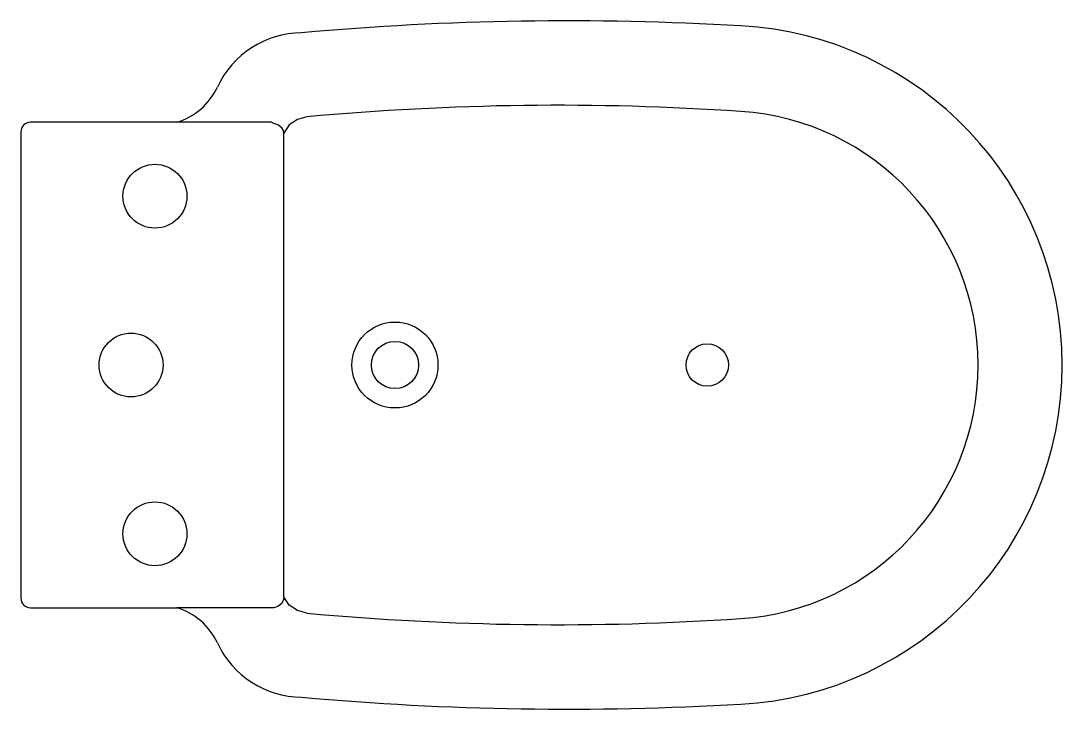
# Model space of a CAD drawing. Header units: millimetres. Extents: x -2981.162 to -2980.617, y 2968.651 to 2969.011.
import ezdxf

# ---------------------------------------------------------------- set-up
doc = ezdxf.new("R2010")
doc.units = ezdxf.units.MM
doc.header["$LTSCALE"] = 10
doc.layers.add('banheiro_louças', color=2, linetype='Continuous')

msp = doc.modelspace()

# ---------------------------------------------------------------- linework, layer by layer
at = {"layer": 'banheiro_louças'}
for p, q in [((-2981.161903163475, 2968.953140907892), (-2981.161903163475, 2968.709096565848)), ((-2981.080296740751, 2968.958140907892), (-2981.156903163474, 2968.958140907892)), ((-2981.024236676445, 2968.709773534385), (-2981.024236676445, 2968.952463939355)), ((-2981.156903163474, 2968.704096565848), (-2981.080296740751, 2968.704096565848))]:
    msp.add_line(p, q, dxfattribs=at)
for points in [[(-2981.012173118304, 2968.960979392161), (-2981.012173118304, 2968.960979392161), (-2981.017140465774, 2968.959560150026), (-2981.021398192177, 2968.956721665758), (-2981.024236676445, 2968.952463939355)], [(-2981.024236676445, 2968.952463939355), (-2981.024236676445, 2968.952463939355), (-2981.024515494949, 2968.953883181489), (-2981.025225116016, 2968.955302423623), (-2981.027353979218, 2968.956721665758), (-2981.029482842419, 2968.957431286825), (-2981.030902084554, 2968.958140907892), (-2981.080296740751, 2968.958140907892)], [(-2981.024236676445, 2968.709773534385), (-2981.024236676445, 2968.709773534385), (-2981.024515494949, 2968.708354292251), (-2981.025225116016, 2968.706225429049), (-2981.027353979218, 2968.704806186915), (-2981.029482842419, 2968.704096565848), (-2981.030902084554, 2968.704096565848), (-2981.080296740751, 2968.704096565848)], [(-2981.012173118304, 2968.701258081579), (-2981.012173118304, 2968.701258081579), (-2981.017140465774, 2968.702677323714), (-2981.021398192177, 2968.705515807982), (-2981.024236676445, 2968.709773534385)]]:
    msp.add_lwpolyline(points, dxfattribs=at)
for centre in [(-2981.091703836696, 2968.919456076325), (-2981.104218293119, 2968.83111873687), (-2981.091703836696, 2968.742781397415)]:
    msp.add_circle(centre, 0.01672799999998479, dxfattribs=at)
at = {"layer": 'banheiro_louças', "color": 1}
for centre, radius in [((-2980.966098999467, 2968.83111873687), 0.02249999999997954), ((-2980.966098999467, 2968.83111873687), 0.01234183909955813), ((-2980.802664649692, 2968.83111873687), 0.01111284520441135)]:
    msp.add_circle(centre, radius, dxfattribs=at)
at = {"layer": 'banheiro_louças'}
for centre, radius, start, end in [((-2980.875873527972, 2967.459903329102), 1.551324804148791, 86.64529619347151, 95.14576411240333), ((-2980.794620758526, 2968.83111873687), 0.1777065746304603, 273.0729489426834, 86.92705105731663), ((-2981.014547906359, 2968.955967455573), 0.04901063634704632, 90.54209115368702, 155.1149924290486), ((-2981.090178561314, 2968.9910499855), 0.03436070090427074, 286.7137740109835, 335.1149924290485), ((-2980.88078296375, 2967.534335929644), 1.432681032838063, 86.1703711909567, 95.26194869999851), ((-2980.793901788, 2968.83111873687), 0.1329910979411286, 273.7972247413693, 86.2027752586307), ((-2981.156903163475, 2968.953140907892), 0.004999999999995453, 90, 180), ((-2981.156903163475, 2968.709096565848), 0.004999999999995453, 180, 270), ((-2981.090178561314, 2968.67118748824), 0.03436070090427074, 24.88500757095142, 73.28622598901647), ((-2980.88078296375, 2970.127901544096), 1.432681032838063, 264.7380513000015, 273.8296288090433), ((-2981.014547906359, 2968.706270018168), 0.04901063634704632, 204.8850075709514, 269.4579088463129), ((-2980.875873527972, 2970.202334144638), 1.551324804148791, 264.8542358875966, 273.3547038065284)]:
    msp.add_arc(centre, radius, start, end, dxfattribs=at)

doc.saveas('drawing.dxf')
